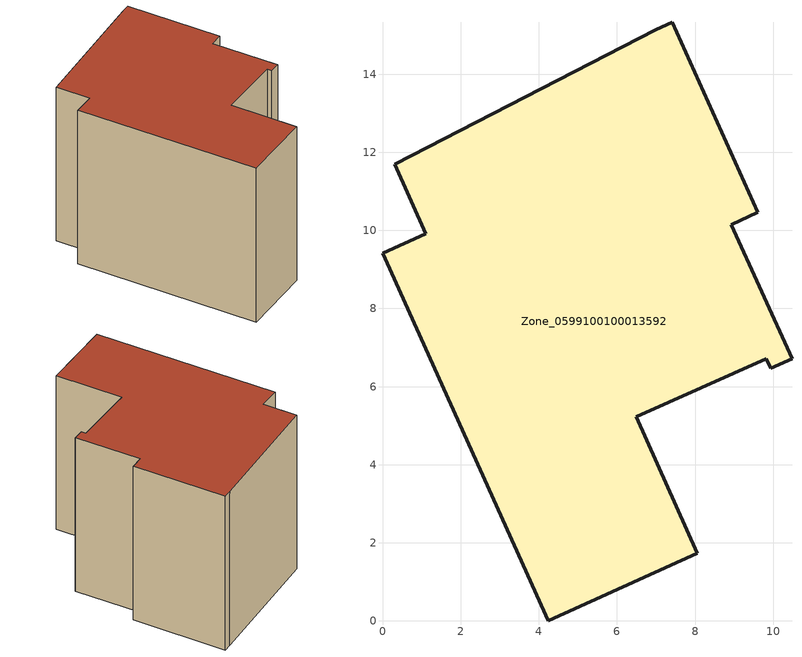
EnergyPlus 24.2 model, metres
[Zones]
Zone_0599100100013592
 floor ground (C_G): 6.5,5.24 8.05,1.74 4.25,0 0,9.42 1.11,9.91 0.32,11.7 7,15.14 7.41,15.33 9.61,10.46 8.93,10.14 10.48,6.71 9.94,6.47 9.83,6.71 z0
 wall outside (C_F): 9.61,10.46 7.41,15.33 7,15.14 0.32,11.7 1.11,9.91 0,9.42 4.25,0 8.05,1.74 6.5,5.24 9.83,6.71 9.94,6.47 10.48,6.71 8.93,10.14 9.61,10.46 z0:9.42
 roof outside (C_R): 10.48,6.71 8.93,10.14 9.61,10.46 7.41,15.33 7,15.14 0.32,11.7 1.11,9.91 0,9.42 4.25,0 8.05,1.74 6.5,5.24 9.83,6.71 9.94,6.47 z9.42
[BUILDING]
Pand.0599100100013592: North Axis=0; Terrain=City; Loads Convergence Tolerance Value=0.04; Temperature Convergence Tolerance Value=0.4; Solar Distribution=FullExterior; Maximum Number of Warmup Days=25; Minimum Number of Warmup Days=1
[Site:Location]
Rotterdam.The.Hague.AP_ZH_NLD Design_Conditions: Latitude=51.96; Longitude=4.45; Time Zone=1; Elevation=-4.5
[SITE:GROUNDTEMPERATURE:BUILDINGSURFACE]
18, 18, 18, 18, 18, 18, 18, 18, 18, 18, 18, 18
[MATERIAL] Thermal Absorptance=0.9; Solar Absorptance=0.7; Visible Absorptance=0.7
Name | Roughness | Thickness | Conductivity | Density | Specific Heat
G.TC.2015-2018 | MediumSmooth | 0.15 | 0.0428571 | 540 | 1210
F.TC.2015-2018 | Rough | 0.3 | 0.0666667 | 1920 | 840
R.TC.2015-2018 | MediumRough | 0.2 | 0.0333333 | 1500 | 1000
[CONSTRUCTION]
C_G: G.TC.2015-2018
C_F: F.TC.2015-2018
C_R: R.TC.2015-2018
[ZONE]
Zone_0599100100013592: Type=1; Multiplier=1; Ceiling Height=Autocalculate; Volume=Autocalculate; Floor Area=autocalculate; Part of Total Floor Area=Yes
[ZONEINFILTRATION:DESIGNFLOWRATE]
Infil_Zone_0599100100013592: Zone or ZoneList or Space or SpaceList=Zone_0599100100013592; Schedule=AlwaysOn; Design Flow Rate Calculation Method=Flow/Area; Flow Rate per Floor Area=0.0015; Constant Term Coefficient=1; Temperature Term Coefficient=0; Velocity Term Coefficient=0; Velocity Squared Term Coefficient=0
[HVACTEMPLATE:ZONE:IDEALLOADSAIRSYSTEM]
Zone_0599100100013592: Maximum Heating Supply Air Temperature=50; Minimum Cooling Supply Air Temperature=13; Maximum Heating Supply Air Humidity Ratio=0.0156; Minimum Cooling Supply Air Humidity Ratio=0.0077; Heating Limit=NoLimit; Cooling Limit=NoLimit; Dehumidification Control Type=ConstantSensibleHeatRatio; Cooling Sensible Heat Ratio=0.7; Dehumidification Setpoint=60; Humidification Control Type=None; Humidification Setpoint=30; Outdoor Air Method=None; Outdoor Air Flow Rate per Person=0.00944; Outdoor Air Flow Rate per Zone Floor Area=0; Outdoor Air Flow Rate per Zone=0; Demand Controlled Ventilation Type=None; Outdoor Air Economizer Type=NoEconomizer; Heat Recovery Type=None; Sensible Heat Recovery Effectiveness=0.7; Latent Heat Recovery Effectiveness=0.65
[ZONECONTROL:THERMOSTAT]
ThermostatControl_Zone_0599100100013592: Zone or ZoneList=Zone_0599100100013592; Control Type Schedule=DualSetpointControlType; Control 1=Thermostat_Zone_0599100100013592; Temperature Difference Between Cutout And Setpoint=0
[THERMOSTATSETPOINT:DUALSETPOINT]
Thermostat_Zone_0599100100013592: Heating Setpoint Temperature Schedule=HeatingSetpoint_Zone_0599100100013592; Cooling Setpoint Temperature Schedule=CoolingSetpoint_Zone_0599100100013592
[SCHEDULE:COMPACT]
HeatingSetpoint_Zone_0599100100013592: Through: 12/31, For: AllDays, Until: 24:00, 21
CoolingSetpoint_Zone_0599100100013592: Through: 12/31, For: AllDays, Until: 24:00, 24
DualSetpointControlType: Through: 12/31, For: AllDays, Until: 24:00, 4
AlwaysOn: Through: 12/31, For: AllDays, Until: 24:00, 1
